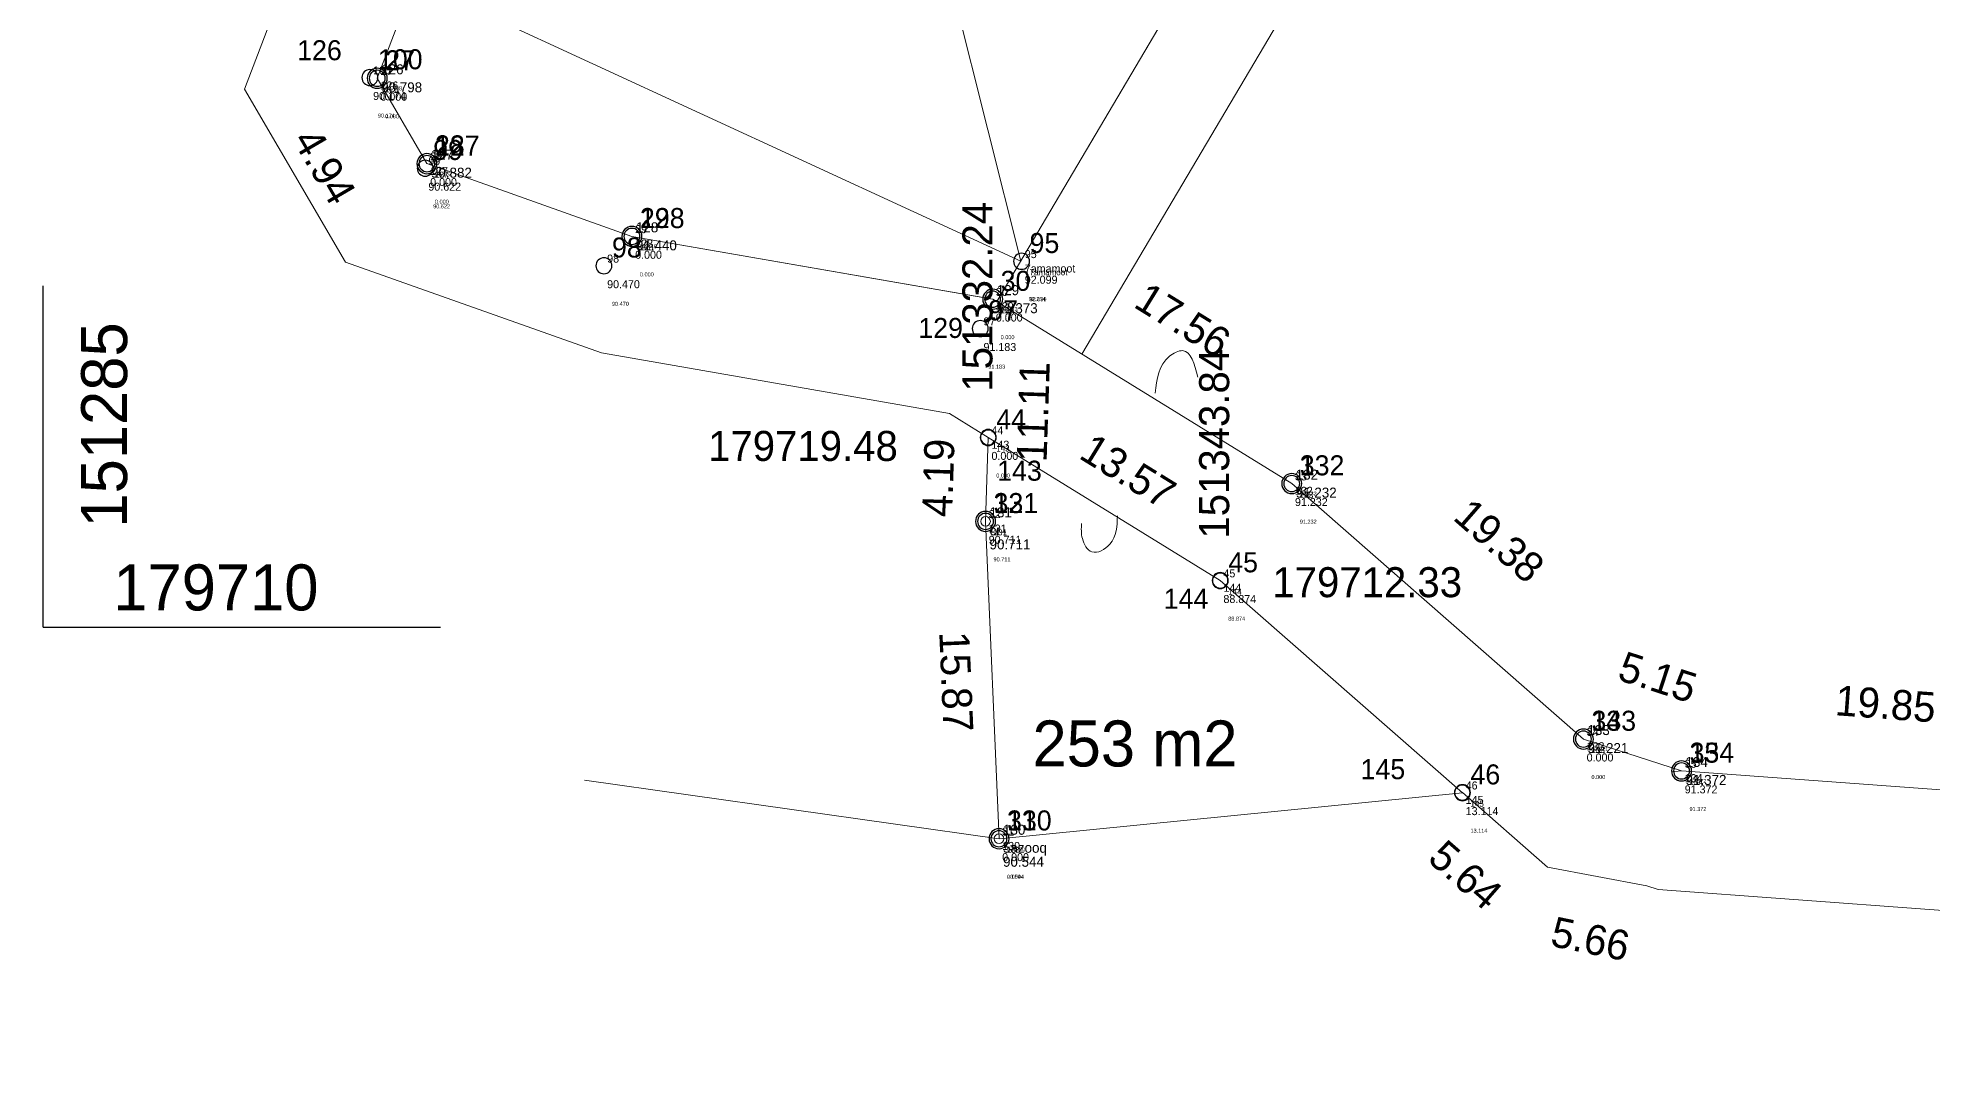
# Model space of a CAD drawing. Header units: metres. Extents: x 0 to 151572, y 0 to 180002.
# Drawn here: x 151284.7 to 151379.4, y 179687.8 to 179739.4 of the extents above; entities that cross this region are included whole.
import ezdxf

# ---------------------------------------------------------------- set-up
doc = ezdxf.new("R2010")
doc.units = ezdxf.units.M
doc.layers.get('0').update_dxf_attribs({"linetype": 'CONTINUOUS'})
doc.layers.get('DEFPOINTS').update_dxf_attribs({"linetype": 'CONTINUOUS'})
for name, color, linetype in [('126', 7, 'CONTINUOUS'), ('127', 7, 'CONTINUOUS'), ('128', 7, 'CONTINUOUS'), ('129', 7, 'CONTINUOUS'), ('130', 7, 'CONTINUOUS'), ('131', 7, 'CONTINUOUS'), ('132', 7, 'CONTINUOUS'), ('133', 7, 'CONTINUOUS'), ('134', 7, 'CONTINUOUS'), ('143', 7, 'CONTINUOUS'), ('144', 7, 'CONTINUOUS'), ('145', 7, 'CONTINUOUS'), ('5azooq', 7, 'CONTINUOUS'), ('7amamoot', 7, 'CONTINUOUS'), ('cr', 7, 'CONTINUOUS'), ('DIM', 12, 'CONTINUOUS'), ('DIM6', 2, 'CONTINUOUS'), ('LINE', 3, 'CONTINUOUS'), ('Point_Codes', 7, 'CONTINUOUS'), ('Point_Elevations', 7, 'CONTINUOUS'), ('Point_Names', 7, 'CONTINUOUS'), ('TEXT', 6, 'CONTINUOUS')]:
    doc.layers.add(name, color=color, linetype=linetype)
doc.styles.add('MONOTEXT', font='txt')
doc.dimstyles.new('250', dxfattribs={"dimtxt": 1.5, "dimasz": 0.18, "dimexe": 0.18, "dimexo": 0.0625, "dimgap": 0.09, "dimtad": 0, "dimzin": 0, "dimdsep": 46, "dimtxsty": 'Standard', "dimcen": 0.09, "dimse1": 1, "dimse2": 1, "dimsd1": 1, "dimsd2": 1, "dimclrt": 2, "dimazin": 0, "dimtfac": 1, "dimtofl": 0, "dimtmove": 0, "dimatfit": 3, "dimfxl": 1, "dimtolj": 1, "dimtzin": 0, "dimarcsym": 0})

# ---------------------------------------------------------------- blocks, each defined once
blk = doc.blocks.new('CIRCLE', base_point=(100, 100))
at = {"color": 0}
for start, end in [(90, 270), (270, 90)]:
    blk.add_arc((100, 100), 100, start, end, dxfattribs=at)
at = {"flags": 1}
for tag in ['NAME', 'FEATURE_CODE']:
    blk.add_attdef(tag, (0, 0), '', height=1, dxfattribs=at)
blk = doc.blocks.new('*D106')
at = {"layer": 'DEFPOINTS', "color": 0, "transparency": 16777216}
for p in [(151301.697, 179737.421), (151304.184, 179733.157), (151300.307, 179730.895)]:
    blk.add_point(p, dxfattribs=at)
at = {"layer": 'DIM6', "color": 2, "lineweight": 0, "transparency": 16777216, "insert": (151299.063, 179733.028), "char_height": 1.5, "attachment_point": 5, "rotation": 300.25381}
blk.add_mtext('\\A1;4.94', dxfattribs=at)
blk = doc.blocks.new('*D105')
at = {"layer": 'DEFPOINTS', "color": 0, "transparency": 16777216}
for p in [(151303.462, 179742.052), (151295.253, 179739.878), (151301.697, 179737.421)]:
    blk.add_point(p, dxfattribs=at)
at = {"layer": 'DIM6', "color": 2, "lineweight": 0, "transparency": 16777216, "insert": (151296.215, 179742.403), "char_height": 1.5, "attachment_point": 5, "rotation": 69.13012}
blk.add_mtext('\\A1;4.96', dxfattribs=at)
blk = doc.blocks.new('*D78')
at = {"layer": 'DEFPOINTS', "color": 0, "transparency": 16777216}
for p in [(151367.192, 179706.885), (151366.894, 179702.818), (151386.691, 179701.368)]:
    blk.add_point(p, dxfattribs=at)
at = {"layer": 'DIM6', "color": 2, "lineweight": 0, "transparency": 16777216, "insert": (151377.09, 179706.16), "char_height": 1.5, "attachment_point": 5, "rotation": 355.8107}
blk.add_mtext('\\A1;19.85', dxfattribs=at)
blk = doc.blocks.new('*D77')
at = {"layer": 'DEFPOINTS', "color": 0, "transparency": 16777216}
for p in [(151363.253, 179708.294), (151361.991, 179704.412), (151366.894, 179702.818)]:
    blk.add_point(p, dxfattribs=at)
at = {"layer": 'DIM6', "color": 2, "lineweight": 0, "transparency": 16777216, "insert": (151365.705, 179707.497), "char_height": 1.5, "attachment_point": 5, "rotation": 341.98825}
blk.add_mtext('\\A1;5.15', dxfattribs=at)
blk = doc.blocks.new('*D76')
at = {"layer": 'DEFPOINTS', "color": 0, "transparency": 16777216}
for p in [(151350.496, 179720.697), (151347.411, 179717.173), (151361.991, 179704.412)]:
    blk.add_point(p, dxfattribs=at)
at = {"layer": 'DIM6', "color": 2, "lineweight": 0, "transparency": 16777216, "insert": (151357.786, 179714.317), "char_height": 1.5, "attachment_point": 5, "rotation": 318.80729}
blk.add_mtext('\\A1;19.38', dxfattribs=at)
blk = doc.blocks.new('*D75')
at = {"layer": 'DEFPOINTS', "color": 0, "transparency": 16777216}
for p in [(151332.105, 179715.287), (151330.97, 179699.356), (151332.778, 179699.432)]:
    blk.add_point(p, dxfattribs=at)
at = {"layer": 'DIM6', "color": 2, "lineweight": 0, "transparency": 16777216, "insert": (151330.634, 179707.283), "char_height": 1.5, "attachment_point": 5, "rotation": 272.43009}
blk.add_mtext('\\A1;15.87', dxfattribs=at)
blk = doc.blocks.new('*D74')
at = {"layer": 'DEFPOINTS', "color": 0, "transparency": 16777216}
for p in [(151332.466, 179726.387), (151332.105, 179715.287), (151334.308, 179715.215)]:
    blk.add_point(p, dxfattribs=at)
at = {"layer": 'DIM6', "color": 2, "lineweight": 0, "transparency": 16777216, "insert": (151334.488, 179720.765), "char_height": 1.5, "attachment_point": 5, "rotation": 88.13537}
blk.add_mtext('\\A1;11.11', dxfattribs=at)
blk = doc.blocks.new('*D72')
at = {"layer": 'DEFPOINTS', "color": 0, "transparency": 16777216}
for p in [(151355.944, 179701.732), (151360.187, 179698.018), (151358.216, 179695.766)]:
    blk.add_point(p, dxfattribs=at)
at = {"layer": 'DIM6', "color": 2, "lineweight": 0, "transparency": 16777216, "insert": (151356.094, 179697.622), "char_height": 1.5, "attachment_point": 5, "rotation": 318.80729}
blk.add_mtext('\\A1;5.64', dxfattribs=at)
blk = doc.blocks.new('*D71')
at = {"layer": 'DEFPOINTS', "color": 0, "transparency": 16777216}
for p in [(151360.187, 179698.018), (151365.73, 179696.888), (151365.112, 179693.858)]:
    blk.add_point(p, dxfattribs=at)
at = {"layer": 'DIM6', "color": 2, "lineweight": 0, "transparency": 16777216, "insert": (151362.34, 179694.423), "char_height": 1.5, "attachment_point": 5, "rotation": 348.47142}
blk.add_mtext('\\A1;5.66', dxfattribs=at)
blk = doc.blocks.new('*D70')
at = {"layer": 'DEFPOINTS', "color": 0, "transparency": 16777216}
for p in [(151365.73, 179696.888), (151407.324, 179692.469), (151407.04, 179689.796)]:
    blk.add_point(p, dxfattribs=at)
at = {"layer": 'DIM6', "color": 2, "lineweight": 0, "transparency": 16777216, "insert": (151386.243, 179692.005), "char_height": 1.5, "attachment_point": 5, "rotation": 353.93655}
blk.add_mtext('\\A1;41.83', dxfattribs=at)
blk = doc.blocks.new('*D69')
at = {"layer": 'DEFPOINTS', "color": 0, "transparency": 16777216}
for p in [(151334.614, 179729.871), (151332.466, 179726.387, 91.373), (151347.411, 179717.173, 91.232)]:
    blk.add_point(p, dxfattribs=at)
at = {"layer": 'DIM6', "color": 2, "lineweight": 0, "transparency": 16777216, "insert": (151341.968, 179725.337), "char_height": 1.5, "attachment_point": 5, "rotation": 328.34609}
blk.add_mtext('\\A1;17.56', dxfattribs=at)
blk = doc.blocks.new('*D67')
at = {"layer": 'DEFPOINTS', "color": 0, "transparency": 16777216}
for p in [(151333.456, 179721.35), (151332.284, 179719.45), (151343.836, 179712.328)]:
    blk.add_point(p, dxfattribs=at)
at = {"layer": 'DIM6', "color": 2, "lineweight": 0, "transparency": 16777216, "insert": (151339.232, 179717.789), "char_height": 1.5, "attachment_point": 5, "rotation": 328.34609}
blk.add_mtext('\\A1;13.57', dxfattribs=at)
blk = doc.blocks.new('*D66')
at = {"layer": 'DEFPOINTS', "color": 0, "transparency": 16777216}
for p in [(151329.821, 179719.556), (151332.241, 179719.477), (151332.105, 179715.287)]:
    blk.add_point(p, dxfattribs=at)
at = {"layer": 'DIM6', "color": 2, "lineweight": 0, "transparency": 16777216, "insert": (151329.753, 179717.461), "char_height": 1.5, "attachment_point": 5, "rotation": 88.13537}
blk.add_mtext('\\A1;4.19', dxfattribs=at)
blk = doc.blocks.new('*D63')
at = {"layer": 'DEFPOINTS', "color": 0, "transparency": 16777216}
for p in [(151343.543, 179713.574), (151343.836, 179712.328), (0, 0)]:
    blk.add_point(p, dxfattribs=at)
at = {"layer": 'DIM6', "color": 2, "lineweight": 0, "transparency": 16777216, "insert": (151343.543, 179719.164), "char_height": 1.5, "attachment_point": 5, "rotation": 90}
blk.add_mtext('\\A1;151343.84', dxfattribs=at)
blk = doc.blocks.new('*D62')
at = {"layer": 'DEFPOINTS', "color": 0, "transparency": 16777216}
for p in [(151343.836, 179712.328), (151345.592, 179712.238), (0, 0)]:
    blk.add_point(p, dxfattribs=at)
at = {"layer": 'DIM6', "color": 2, "lineweight": 0, "transparency": 16777216, "insert": (151351.182, 179712.238), "char_height": 1.5, "attachment_point": 5}
blk.add_mtext('\\A1;179712.33', dxfattribs=at)
blk = doc.blocks.new('*D61')
at = {"layer": 'DEFPOINTS', "color": 0, "transparency": 16777216}
for p in [(151331.71, 179720.918), (151332.241, 179719.477), (0, 0)]:
    blk.add_point(p, dxfattribs=at)
at = {"layer": 'DIM6', "color": 2, "lineweight": 0, "transparency": 16777216, "insert": (151331.71, 179726.508), "char_height": 1.5, "attachment_point": 5, "rotation": 90}
blk.add_mtext('\\A1;151332.24', dxfattribs=at)
blk = doc.blocks.new('*D60')
at = {"layer": 'DEFPOINTS', "color": 0, "transparency": 16777216}
for p in [(151328.569, 179719.044), (151332.241, 179719.477), (0, 0)]:
    blk.add_point(p, dxfattribs=at)
at = {"layer": 'DIM6', "color": 2, "lineweight": 0, "transparency": 16777216, "insert": (151322.979, 179719.044), "char_height": 1.5, "attachment_point": 5}
blk.add_mtext('\\A1;179719.48', dxfattribs=at)
blk = doc.blocks.new('A$C45845B06')
at = {"color": 30}
ref = blk.add_blockref('CIRCLE', (39.745, 60.159, 90.174), dxfattribs=dict(at, xscale=0.003999999986262992, yscale=0.003999999986262992, zscale=0.004))
ref.add_attrib('NAME', '100', (39.905, 60.319, 90.174), dxfattribs={"height": 0.4})
ref.add_attrib('ELEVATION', '90.174', (39.905, 59.039, 90.174), dxfattribs={"height": 0.4})
ref = blk.add_blockref('CIRCLE', (42.507, 55.627, 90.622), dxfattribs=dict(at, xscale=0.003999999986262992, yscale=0.003999999986262992, zscale=0.004))
ref.add_attrib('NAME', '99', (42.667, 55.787, 90.622), dxfattribs={"height": 0.4})
ref.add_attrib('ELEVATION', '90.622', (42.667, 54.507, 90.622), dxfattribs={"height": 0.4})
ref = blk.add_blockref('CIRCLE', (51.443, 50.756, 90.47), dxfattribs=dict(at, xscale=0.003999999986262992, yscale=0.003999999986262992, zscale=0.004))
ref.add_attrib('NAME', '98', (51.603, 50.916, 90.47), dxfattribs={"height": 0.4})
ref.add_attrib('ELEVATION', '90.470', (51.603, 49.636, 90.47), dxfattribs={"height": 0.4})
ref = blk.add_blockref('CIRCLE', (70.254, 47.618, 91.183), dxfattribs=dict(at, xscale=0.003999999986262992, yscale=0.003999999986262992, zscale=0.004))
ref.add_attrib('NAME', '97', (70.414, 47.778, 91.183), dxfattribs={"height": 0.4})
ref.add_attrib('ELEVATION', '91.183', (70.414, 46.498, 91.183), dxfattribs={"height": 0.4})
at = {"layer": '126', "color": 30}
ref = blk.add_blockref('CIRCLE', (40.109, 60.122), dxfattribs=dict(at, xscale=0.003999999986262992, yscale=0.003999999986262992, zscale=0.004))
ref.add_attrib('NAME', '27', (40.269, 60.282), dxfattribs={"layer": '0', "height": 0.4})
ref.add_attrib('FEATURE_CODE', '126', (40.269, 59.562), dxfattribs={"layer": '0', "height": 0.4})
ref.add_attrib('ELEVATION', '0.000', (40.269, 59.002), dxfattribs={"layer": '0', "height": 0.4})
at = {"layer": '127', "color": 30}
ref = blk.add_blockref('CIRCLE', (42.596, 55.858), dxfattribs=dict(at, xscale=0.003999999986262992, yscale=0.003999999986262992, zscale=0.004))
ref.add_attrib('NAME', '28', (42.756, 56.018), dxfattribs={"layer": '0', "height": 0.4})
ref.add_attrib('FEATURE_CODE', '127', (42.756, 55.298), dxfattribs={"layer": '0', "height": 0.4})
ref.add_attrib('ELEVATION', '0.000', (42.756, 54.738), dxfattribs={"layer": '0', "height": 0.4})
at = {"layer": '128', "color": 30}
ref = blk.add_blockref('CIRCLE', (52.842, 52.227), dxfattribs=dict(at, xscale=0.003999999986262992, yscale=0.003999999986262992, zscale=0.004))
ref.add_attrib('NAME', '29', (53.002, 52.387), dxfattribs={"layer": '0', "height": 0.4})
ref.add_attrib('FEATURE_CODE', '128', (53.002, 51.667), dxfattribs={"layer": '0', "height": 0.4})
ref.add_attrib('ELEVATION', '0.000', (53.002, 51.107), dxfattribs={"layer": '0', "height": 0.4})
at = {"layer": '129', "color": 30}
ref = blk.add_blockref('CIRCLE', (70.872, 49.089), dxfattribs=dict(at, xscale=0.003999999986262992, yscale=0.003999999986262992, zscale=0.004))
ref.add_attrib('NAME', '30', (71.032, 49.249), dxfattribs={"layer": '0', "height": 0.4})
ref.add_attrib('FEATURE_CODE', '129', (71.032, 48.529), dxfattribs={"layer": '0', "height": 0.4})
ref.add_attrib('ELEVATION', '0.000', (71.032, 47.969), dxfattribs={"layer": '0', "height": 0.4})
at = {"layer": '130', "color": 30}
ref = blk.add_blockref('CIRCLE', (71.189, 22.133), dxfattribs=dict(at, xscale=0.003999999986262992, yscale=0.003999999986262992, zscale=0.004))
ref.add_attrib('NAME', '31', (71.349, 22.293), dxfattribs={"layer": '0', "height": 0.4})
ref.add_attrib('FEATURE_CODE', '130', (71.349, 21.573), dxfattribs={"layer": '0', "height": 0.4})
ref.add_attrib('ELEVATION', '0.000', (71.349, 21.013), dxfattribs={"layer": '0', "height": 0.4})
at = {"layer": '131', "color": 30}
ref = blk.add_blockref('CIRCLE', (70.516, 37.988, 90.711), dxfattribs=dict(at, xscale=0.003999999986262992, yscale=0.003999999986262992, zscale=0.004))
ref.add_attrib('NAME', '32', (70.676, 38.148, 90.711), dxfattribs={"layer": '0', "height": 0.4})
ref.add_attrib('FEATURE_CODE', '131', (70.676, 37.428, 90.711), dxfattribs={"layer": '0', "height": 0.4})
ref.add_attrib('ELEVATION', '90.711', (70.676, 36.868, 90.711), dxfattribs={"layer": '0', "height": 0.4})
at = {"layer": '132', "color": 30}
ref = blk.add_blockref('CIRCLE', (85.823, 39.874, 91.232), dxfattribs=dict(at, xscale=0.003999999986262992, yscale=0.003999999986262992, zscale=0.004))
ref.add_attrib('NAME', '33', (85.983, 40.034, 91.232), dxfattribs={"layer": '0', "height": 0.4})
ref.add_attrib('FEATURE_CODE', '132', (85.983, 39.314, 91.232), dxfattribs={"layer": '0', "height": 0.4})
ref.add_attrib('ELEVATION', '91.232', (85.983, 38.754, 91.232), dxfattribs={"layer": '0', "height": 0.4})
at = {"layer": '133', "color": 30}
ref = blk.add_blockref('CIRCLE', (100.403, 27.113), dxfattribs=dict(at, xscale=0.003999999986262992, yscale=0.003999999986262992, zscale=0.004))
ref.add_attrib('NAME', '34', (100.563, 27.273), dxfattribs={"layer": '0', "height": 0.4})
ref.add_attrib('FEATURE_CODE', '133', (100.563, 26.553), dxfattribs={"layer": '0', "height": 0.4})
ref.add_attrib('ELEVATION', '0.000', (100.563, 25.993), dxfattribs={"layer": '0', "height": 0.4})
at = {"layer": '134', "color": 30}
ref = blk.add_blockref('CIRCLE', (105.305, 25.519, 91.372), dxfattribs=dict(at, xscale=0.003999999986262992, yscale=0.003999999986262992, zscale=0.004))
ref.add_attrib('NAME', '35', (105.465, 25.679, 91.372), dxfattribs={"layer": '0', "height": 0.4})
ref.add_attrib('FEATURE_CODE', '134', (105.465, 24.959, 91.372), dxfattribs={"layer": '0', "height": 0.4})
ref.add_attrib('ELEVATION', '91.372', (105.465, 24.399, 91.372), dxfattribs={"layer": '0', "height": 0.4})
at = {"layer": '143', "color": 30}
ref = blk.add_blockref('CIRCLE', (70.653, 42.178), dxfattribs=dict(at, xscale=0.003999999986262992, yscale=0.003999999986262992, zscale=0.004))
ref.add_attrib('NAME', '44', (70.813, 42.338), dxfattribs={"layer": '0', "height": 0.4})
ref.add_attrib('FEATURE_CODE', '143', (70.813, 41.618), dxfattribs={"layer": '0', "height": 0.4})
ref.add_attrib('ELEVATION', '0.000', (70.813, 41.058), dxfattribs={"layer": '0', "height": 0.4})
at = {"layer": '144', "color": 30}
ref = blk.add_blockref('CIRCLE', (82.248, 35.029, 88.874), dxfattribs=dict(at, xscale=0.003999999986262992, yscale=0.003999999986262992, zscale=0.004))
ref.add_attrib('NAME', '45', (82.408, 35.189, 88.874), dxfattribs={"layer": '0', "height": 0.4})
ref.add_attrib('FEATURE_CODE', '144', (82.408, 34.469, 88.874), dxfattribs={"layer": '0', "height": 0.4})
ref.add_attrib('ELEVATION', '88.874', (82.408, 33.909, 88.874), dxfattribs={"layer": '0', "height": 0.4})
at = {"layer": '145', "color": 30}
ref = blk.add_blockref('CIRCLE', (94.356, 24.433, 13.114), dxfattribs=dict(at, xscale=0.003999999986262992, yscale=0.003999999986262992, zscale=0.004))
ref.add_attrib('NAME', '46', (94.516, 24.593, 13.114), dxfattribs={"layer": '0', "height": 0.4})
ref.add_attrib('FEATURE_CODE', '145', (94.516, 23.873, 13.114), dxfattribs={"layer": '0', "height": 0.4})
ref.add_attrib('ELEVATION', '13.114', (94.516, 23.313, 13.114), dxfattribs={"layer": '0', "height": 0.4})
at = {"layer": '7amamoot', "color": 30}
ref = blk.add_blockref('CIRCLE', (72.318, 50.98, 92.099), dxfattribs=dict(at, xscale=0.003999999986262992, yscale=0.003999999986262992, zscale=0.004))
ref.add_attrib('NAME', '95', (72.478, 51.14, 92.099), dxfattribs={"layer": '0', "height": 0.4})
ref.add_attrib('FEATURE_CODE', '7amamoot', (72.478, 50.42, 92.099), dxfattribs={"layer": '0', "height": 0.4})
ref.add_attrib('ELEVATION', '92.099', (72.478, 49.86, 92.099), dxfattribs={"layer": '0', "height": 0.4})
at = {"layer": 'Point_Codes', "color": 6, "char_height": 0.3, "attachment_point": 1, "style": 'MONOTEXT'}
for s, insert in [('126', (40.509, 59.722)), ('127', (42.996, 55.458)), ('128', (53.242, 51.827)), ('7amamoot', (72.718, 50.58, 92.099)), ('129', (71.272, 48.689)), ('143', (71.053, 41.778)), ('132', (86.223, 39.474, 91.232)), ('131', (70.916, 37.588, 90.711)), ('144', (82.648, 34.629, 88.874)), ('133', (100.803, 26.713)), ('134', (105.705, 25.119, 91.372)), ('145', (94.756, 24.033, 13.114)), ('130', (71.589, 21.733))]:
    blk.add_mtext(s, dxfattribs=dict(at, insert=insert))
at = {"layer": 'Point_Elevations', "color": 4, "char_height": 0.2, "attachment_point": 1, "style": 'MONOTEXT'}
for s, insert in [('90.174', (40.145, 58.359, 90.174)), ('0.000', (40.509, 58.322)), ('0.000', (42.996, 54.058)), ('90.622', (42.907, 53.827, 90.622)), ('0.000', (53.242, 50.427)), ('90.470', (51.843, 48.956, 90.47)), ('92.099', (72.718, 49.18, 92.099)), ('0.000', (71.272, 47.289)), ('91.183', (70.654, 45.818, 91.183)), ('0.000', (71.053, 40.378)), ('91.232', (86.223, 38.074, 91.232)), ('90.711', (70.916, 36.188, 90.711)), ('88.874', (82.648, 33.229, 88.874)), ('0.000', (100.803, 25.313)), ('91.372', (105.705, 23.719, 91.372)), ('13.114', (94.756, 22.633, 13.114)), ('0.000', (71.589, 20.333))]:
    blk.add_mtext(s, dxfattribs=dict(at, insert=insert))
at = {"layer": 'Point_Names', "color": 1, "char_height": 1, "width": 1, "attachment_point": 7, "style": 'MONOTEXT'}
for s, insert in [('100', (40.145, 60.559, 90.174)), ('27', (40.509, 60.522)), ('99', (42.907, 56.027, 90.622)), ('28', (42.996, 56.258)), ('29', (53.242, 52.627)), ('98', (51.843, 51.156, 90.47)), ('95', (72.718, 51.38, 92.099)), ('30', (71.272, 49.489)), ('97', (70.654, 48.018, 91.183)), ('44', (71.053, 42.578)), ('33', (86.223, 40.274, 91.232)), ('32', (70.916, 38.388, 90.711)), ('45', (82.648, 35.429, 88.874)), ('34', (100.803, 27.513)), ('35', (105.705, 25.919, 91.372)), ('46', (94.756, 24.833, 13.114)), ('31', (71.589, 22.533))]:
    blk.add_mtext(s, dxfattribs=dict(at, insert=insert))

msp = doc.modelspace()

# ---------------------------------------------------------------- linework, layer by layer
at = {"color": 7}
for q in [(151285, 179727.061), (151304.858, 179710)]:
    msp.add_line((151285, 179710), q, dxfattribs=at)
at = {"layer": 'DIM', "color": 7, "lineweight": 0}
for p, q in [((151347.411, 179717.173), (151332.466, 179726.387)), ((151343.836, 179712.328), (151332.241, 179719.477)), ((151347.411, 179717.173, 91.232), (151361.991, 179704.412)), ((151343.836, 179712.328, 88.874), (151355.944, 179701.732, 13.114))]:
    msp.add_line(p, q, dxfattribs=at)
at = {"layer": 'DIM', "color": 7, "lineweight": 0, "flags": 128}
for points in [[(151414.856, 179833.303), (151437.645, 179788.494), (151470.563, 179786.588), (151470.236, 179733.763), (151436.208, 179711.244), (151444.083, 179679.299), (151409.228, 179698.264), (151386.691, 179701.368), (151366.894, 179702.818), (151361.991, 179704.412), (151361.991, 179704.412), (151361.991, 179704.412)], [(151332.466, 179726.387), (151314.431, 179729.526), (151304.184, 179733.157), (151301.697, 179737.421), (151303.462, 179742.052), (151309.032, 179750.965), (151313.62, 179761.535)], [(151355.944, 179701.732), (151332.778, 179699.432), (151332.105, 179715.287), (151332.241, 179719.477)], [(151366.894, 179702.818), (151366.396, 179702.769)]]:
    msp.add_lwpolyline(points, dxfattribs=at)
at = {"layer": 'DIM6', "color": 7, "lineweight": 0}
msp.add_line((151332.241, 179719.477), (151330.3, 179720.674), dxfattribs=at)
at = {"layer": 'DIM6', "color": 7, "lineweight": 0, "flags": 128}
msp.add_lwpolyline([(151330.3, 179720.674), (151312.903, 179723.701), (151300.108, 179728.236), (151295.068, 179736.877), (151298.064, 179744.735), (151303.685, 179753.731), (151308.265, 179764.681), (151314.709, 179775.156), (151295.058, 179785.002), (151289.411, 179786.652), (151277.836, 179791.079), (151266.89, 179795.833)], dxfattribs=at)
at = {"layer": 'DIM6', "color": 7, "lineweight": 0, "elevation": 92.679, "flags": 128}
msp.add_lwpolyline([(151352.545, 179759.893), (151331.268, 179771.462), (151324.339, 179775.388), (151319.018, 179769.983), (151313.62, 179761.535), (151309.005, 179750.825), (151303.462, 179742.052), (151301.697, 179737.421), (151304.184, 179733.157), (151314.431, 179729.526), (151332.46, 179726.388), (151332.664, 179726.265)], close=True, dxfattribs=at)
at = {"layer": 'DIM6', "color": 7, "lineweight": 0}
for centre in [(151332.241, 179719.477), (151343.836, 179712.328), (151355.94, 179701.737, 9.449)]:
    msp.add_circle(centre, 0.371, dxfattribs=at)
for points in [[(151342.713, 179722.494), (151341.957, 179723.815), (151341.295, 179723.532), (151340.586, 179721.691)], [(151338.696, 179715.557), (151338.318, 179714.142), (151337.42, 179713.764), (151336.947, 179714.425), (151336.9, 179715.18)]]:
    msp.add_spline(points, degree=3, dxfattribs=at)
at = {"layer": 'LINE', "color": 7, "lineweight": 0}
for p, q in [((151332.778, 179699.432), (151312.064, 179702.362)), ((151355.94, 179701.737, 9.449), (151360.187, 179698.018, -13.435))]:
    msp.add_line(p, q, dxfattribs=at)
at = {"layer": 'LINE', "color": 7, "lineweight": 0, "flags": 128}
msp.add_lwpolyline([(151407.968, 179692.119), (151407.324, 179692.469), (151386.062, 179695.398), (151365.73, 179696.888), (151365.167, 179697.071), (151360.187, 179698.018)], dxfattribs=at)
at = {"layer": 'LINE', "color": 7, "lineweight": 0}
for centre in [(151332.105, 179715.287, 90.711), (151332.778, 179699.432, 90.544)]:
    msp.add_circle(centre, 0.24, dxfattribs=at)
at = {"layer": 'TEXT', "color": 7, "lineweight": 0}
for p, q in [((151333.863, 179728.293, 92.214), (151323.655, 179769.098, 92.319)), ((151352.545, 179759.893, 92.679), (151332.664, 179726.265, 92.185)), ((151352.487, 179749.97, 92.571), (151336.921, 179723.64, 92.183)), ((151307.121, 179740.606, 91.358), (151333.863, 179728.293, 92.214))]:
    msp.add_line(p, q, dxfattribs=at)

# ---------------------------------------------------------------- block references
at = {"color": 7, "lineweight": 0}
msp.add_blockref('A$C45845B06', (151261.588, 179677.299), dxfattribs=at)
at = {"color": 7}
ref = msp.add_blockref('CIRCLE', (151301.697, 179737.421, 90.798), dxfattribs=dict(at, xscale=0.005, yscale=0.005, zscale=0.005))
ref.add_attrib('NAME', '126', (151301.897, 179737.621, 90.798), dxfattribs={"height": 0.5})
ref.add_attrib('ELEVATION', '90.798', (151301.897, 179736.721, 90.798), dxfattribs={"height": 0.5})
ref = msp.add_blockref('CIRCLE', (151304.184, 179733.157, 90.882), dxfattribs=dict(at, xscale=0.005, yscale=0.005, zscale=0.005))
ref.add_attrib('NAME', '127', (151304.384, 179733.357, 90.882), dxfattribs={"height": 0.5})
ref.add_attrib('ELEVATION', '90.882', (151304.384, 179732.457, 90.882), dxfattribs={"height": 0.5})
ref = msp.add_blockref('CIRCLE', (151314.431, 179729.526, 91.44), dxfattribs=dict(at, xscale=0.005, yscale=0.005, zscale=0.005))
ref.add_attrib('NAME', '128', (151314.631, 179729.726, 91.44), dxfattribs={"height": 0.5})
ref.add_attrib('ELEVATION', '91.440', (151314.631, 179728.826, 91.44), dxfattribs={"height": 0.5})
ref = msp.add_blockref('CIRCLE', (151332.466, 179726.387, 91.373), dxfattribs=dict(at, xscale=0.005, yscale=0.005, zscale=0.005))
ref.add_attrib('NAME', '129', (151332.666, 179726.587, 91.373), dxfattribs={"height": 0.5})
ref.add_attrib('ELEVATION', '91.373', (151332.666, 179725.687, 91.373), dxfattribs={"height": 0.5})
ref = msp.add_blockref('CIRCLE', (151347.411, 179717.173, 91.232), dxfattribs=dict(at, xscale=0.005, yscale=0.005, zscale=0.005))
ref.add_attrib('NAME', '132', (151347.611, 179717.373, 91.232), dxfattribs={"height": 0.5})
ref.add_attrib('ELEVATION', '91.232', (151347.611, 179716.473, 91.232), dxfattribs={"height": 0.5})
ref = msp.add_blockref('CIRCLE', (151361.991, 179704.412, 91.221), dxfattribs=dict(at, xscale=0.005, yscale=0.005, zscale=0.005))
ref.add_attrib('NAME', '133', (151362.191, 179704.612, 91.221), dxfattribs={"height": 0.5})
ref.add_attrib('ELEVATION', '91.221', (151362.191, 179703.712, 91.221), dxfattribs={"height": 0.5})
ref = msp.add_blockref('CIRCLE', (151366.894, 179702.818, 91.372), dxfattribs=dict(at, xscale=0.005, yscale=0.005, zscale=0.005))
ref.add_attrib('NAME', '134', (151367.094, 179703.018, 91.372), dxfattribs={"height": 0.5})
ref.add_attrib('ELEVATION', '91.372', (151367.094, 179702.118, 91.372), dxfattribs={"height": 0.5})
at = {"layer": '5azooq', "color": 7}
ref = msp.add_blockref('CIRCLE', (151332.778, 179699.432, 90.544), dxfattribs=dict(at, xscale=0.005, yscale=0.005, zscale=0.005))
ref.add_attrib('NAME', '130', (151332.978, 179699.632, 90.544), dxfattribs={"layer": '0', "height": 0.5})
ref.add_attrib('FEATURE_CODE', '5azooq', (151332.978, 179698.732, 90.544), dxfattribs={"layer": '0', "height": 0.5})
ref.add_attrib('ELEVATION', '90.544', (151332.978, 179698.032, 90.544), dxfattribs={"layer": '0', "height": 0.5})
at = {"layer": 'cr', "color": 7}
ref = msp.add_blockref('CIRCLE', (151332.105, 179715.287, 90.711), dxfattribs=dict(at, xscale=0.005, yscale=0.005, zscale=0.005))
ref.add_attrib('NAME', '131', (151332.305, 179715.487, 90.711), dxfattribs={"layer": '0', "height": 0.5})
ref.add_attrib('FEATURE_CODE', 'cr', (151332.305, 179714.587, 90.711), dxfattribs={"layer": '0', "height": 0.5})
ref.add_attrib('ELEVATION', '90.711', (151332.305, 179713.887, 90.711), dxfattribs={"layer": '0', "height": 0.5})

# ---------------------------------------------------------------- texts
at = {"layer": 'Point_Codes', "color": 7, "char_height": 0.2, "width": 0.8, "attachment_point": 1, "style": 'MONOTEXT'}
for s, insert in [('cr', (151332.505, 179714.887, 90.711)), ('5azooq', (151333.178, 179699.032, 90.544))]:
    msp.add_mtext(s, dxfattribs=dict(at, insert=insert))
at = {"layer": 'Point_Elevations', "color": 7, "char_height": 0.2, "width": 1.4, "attachment_point": 1, "style": 'MONOTEXT'}
for s, insert in [('90.798', (151302.097, 179737.021, 90.798)), ('90.882', (151304.584, 179732.757, 90.882)), ('91.440', (151314.831, 179729.126, 91.44)), ('92.214', (151334.263, 179726.493, 92.214)), ('91.373', (151332.866, 179725.987, 91.373)), ('91.232', (151347.811, 179716.773, 91.232)), ('90.711', (151332.505, 179713.487, 90.711)), ('91.221', (151362.391, 179704.012, 91.221)), ('91.372', (151367.294, 179702.418, 91.372)), ('90.544', (151333.178, 179697.632, 90.544))]:
    msp.add_mtext(s, dxfattribs=dict(at, insert=insert))
at = {"layer": 'Point_Names', "color": 7, "char_height": 1, "width": 3, "attachment_point": 7, "style": 'MONOTEXT'}
for s, insert in [('126', (151297.695, 179738.309, 90.798)), ('127', (151304.584, 179733.557, 90.882)), ('128', (151314.831, 179729.926, 91.44)), ('129', (151328.745, 179724.435, 91.373)), ('143', (151332.686, 179717.303, 90.711)), ('132', (151347.811, 179717.573, 91.232)), ('131', (151332.505, 179715.687, 90.711)), ('144', (151341.011, 179710.925, 90.711)), ('133', (151362.391, 179704.812, 91.221)), ('134', (151367.294, 179703.218, 91.372)), ('145', (151350.851, 179702.393, 90.711)), ('130', (151333.178, 179699.832, 90.544))]:
    msp.add_mtext(s, dxfattribs=dict(at, insert=insert))
at = {"layer": 'TEXT', "color": 7}
msp.add_text('151285', height=2.2984, rotation=90, dxfattribs=at).set_placement((151289.197, 179714.975))
for s, p in [('179710', (151288.506, 179710.837)), ('253 m2', (151334.45, 179703.042))]:
    msp.add_text(s, height=2.2984, dxfattribs=at).set_placement(p)

# ---------------------------------------------------------------- dimensions: what is measured, and where the dimension line sits
at = {"layer": 'DIM6', "color": 7, "lineweight": 0}
for base, p1, p2, angle, picture, middle in [((151295.253, 179739.878), (151303.462, 179742.052), (151301.697, 179737.421), 249.13012, '*D105', (151296.215, 179742.403)), ((151300.307, 179730.895), (151301.697, 179737.421), (151304.184, 179733.157), 300.25381, '*D106', (151299.063, 179733.028)), ((151334.614, 179729.871), (151347.411, 179717.173, 91.232), (151332.466, 179726.387, 91.373), 148.34609, '*D69', (151341.968, 179725.337)), ((151329.821, 179719.556), (151332.105, 179715.287), (151332.241, 179719.477), 88.13537, '*D66', (151329.753, 179717.461))]:
    dim = msp.add_linear_dim(base=base, p1=p1, p2=p2, angle=angle, dimstyle='250', dxfattribs=at)
    dim.commit()
    dim.dimension.update_dxf_attribs({"geometry": picture, "text_midpoint": middle, "dimtype": 161})
for feature_location, offset, dtype, picture, middle in [((151332.241, 179719.477), (-0.531, 1.441), 1, '*D61', (151331.71, 179726.508)), ((151343.836, 179712.328), (-0.294, 1.246), 1, '*D63', (151343.543, 179719.164)), ((151332.241, 179719.477), (-3.672, -0.433), 0, '*D60', (151322.979, 179719.044)), ((151343.836, 179712.328), (1.756, -0.09), 0, '*D62', (151351.182, 179712.238))]:
    dim = msp.add_ordinate_dim(feature_location=feature_location, offset=offset, dtype=dtype, origin=(0, 0), dimstyle='250', dxfattribs=at)
    dim.commit()
    dim.dimension.update_dxf_attribs({"geometry": picture, "text_midpoint": middle})
for p1, p2, distance, picture, middle in [((151332.466, 179726.387), (151332.105, 179715.287), 2.204, '*D74', (151334.488, 179720.765)), ((151343.836, 179712.328), (151332.284, 179719.45), -2.232, '*D67', (151339.232, 179717.789)), ((151361.991, 179704.412), (151347.411, 179717.173), -4.683, '*D76', (151357.786, 179714.317)), ((151332.105, 179715.287), (151332.778, 179699.432), -1.809, '*D75', (151330.634, 179707.283)), ((151366.8936, 179702.8183), (151361.9914, 179704.4123), -4.0814, '*D77', (151365.7046, 179707.4967)), ((151386.691, 179701.368), (151366.894, 179702.818), -4.078, '*D78', (151377.09, 179706.16)), ((151355.944, 179701.732), (151360.187, 179698.018), -2.993, '*D72', (151356.094, 179697.622)), ((151360.187, 179698.018), (151365.73, 179696.888), -3.092, '*D71', (151362.34, 179694.423)), ((151365.73, 179696.888), (151407.324, 179692.469), -2.689, '*D70', (151386.243, 179692.005))]:
    dim = msp.add_aligned_dim(p1=p1, p2=p2, distance=distance, dimstyle='250', dxfattribs=at)
    dim.commit()
    dim.dimension.update_dxf_attribs({"geometry": picture, "text_midpoint": middle})

doc.saveas('drawing.dxf')
